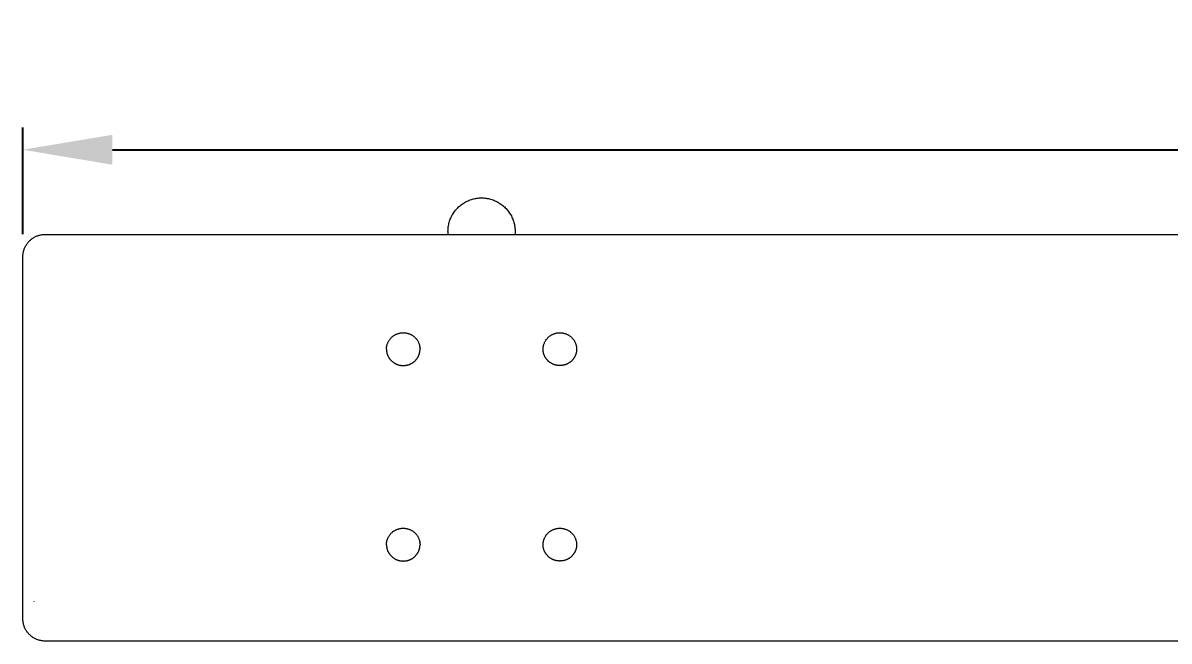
# Model space of a CAD drawing. Header units: millimetres. Extents: x -67 to 4862, y -244 to 3199.
# Drawn here: x 64 to 576, y 2923 to 3199 of the extents above; entities that cross this region are included whole.
import ezdxf

# ---------------------------------------------------------------- set-up
doc = ezdxf.new("R2010")
doc.units = ezdxf.units.MM
doc.layers.add('ZANO_R', color=7, linetype='Continuous', lineweight=0)
doc.layers.add('ZANO_W', color=1, linetype='Continuous', lineweight=0)
doc.styles.add('Arial', font='arial.ttf')
doc.styles.get("Standard").update_dxf_attribs({"font": 'ARIALUNI.TTF'})
doc.dimstyles.new('pl i ang', dxfattribs={"dimtxt": 50, "dimasz": 50, "dimexe": 1.25, "dimexo": 0.625, "dimgap": 10, "dimtad": 1, "dimtoh": 1, "dimtxsty": 'Standard', "dimcen": 2.5, "dimclrd": 1, "dimclre": 1, "dimclrt": 1, "dimadec": 0, "dimazin": 0, "dimtfac": 1, "dimtmove": 0, "dimatfit": 3, "dimfxl": 1, "dimarcsym": 1})

# ---------------------------------------------------------------- blocks, each defined once
blk = doc.blocks.new('*D386')
at = {"layer": 'ZANO_W', "color": 1, "lineweight": -2}
for p, q in [((63.75, 3104.69), (63.75, 3152.38)), ((2462.9, 3104.69), (2462.9, 3152.38)), ((103.75, 3142.38), (2422.9, 3142.38))]:
    blk.add_line(p, q, dxfattribs=at)
at = {"layer": 'ZANO_W', "color": 1}
for points in [[(103.75, 3149.04), (103.75, 3135.71), (63.75, 3142.38)], [(2422.9, 3135.71), (2422.9, 3149.04), (2462.9, 3142.38)]]:
    blk.add_solid(points, dxfattribs=at)
at = {"layer": 'ZANO_W', "color": 1, "insert": (1263.32, 3172.81), "char_height": 40, "attachment_point": 5, "style": 'Arial'}
blk.add_mtext('2399', dxfattribs=at)

msp = doc.modelspace()

# ---------------------------------------------------------------- linework, layer by layer
at = {"layer": 'ZANO_R'}
for p, q in [((263.73, 3120), (264.21, 3120.16)), ((264.21, 3120.16), (264.71, 3120.31)), ((264.71, 3120.31), (265.2, 3120.44)), ((265.2, 3120.44), (265.7, 3120.55)), ((265.7, 3120.55), (266.2, 3120.65)), ((266.2, 3120.65), (266.71, 3120.73)), ((266.71, 3120.73), (267.22, 3120.79)), ((267.22, 3120.79), (267.73, 3120.83)), ((267.73, 3120.83), (268.24, 3120.86)), ((268.24, 3120.86), (268.75, 3120.87)), ((268.75, 3120.87), (269.26, 3120.86)), ((269.26, 3120.86), (269.78, 3120.83)), ((269.78, 3120.83), (270.29, 3120.79)), ((270.29, 3120.79), (270.8, 3120.73)), ((270.8, 3120.73), (271.3, 3120.65)), ((271.3, 3120.65), (271.8, 3120.55)), ((271.8, 3120.55), (272.3, 3120.44)), ((272.3, 3120.44), (272.8, 3120.31)), ((272.8, 3120.31), (273.29, 3120.16)), ((273.29, 3120.16), (273.78, 3120)), ((256.5, 3114.52), (256.8, 3114.93)), ((256.8, 3114.93), (257.12, 3115.33)), ((257.12, 3115.33), (257.45, 3115.72)), ((257.45, 3115.72), (257.79, 3116.1)), ((257.79, 3116.1), (258.15, 3116.47)), ((258.15, 3116.47), (258.51, 3116.83)), ((258.51, 3116.83), (258.89, 3117.17)), ((258.89, 3117.17), (259.29, 3117.5)), ((259.29, 3117.5), (259.69, 3117.82)), ((259.69, 3117.82), (260.1, 3118.12)), ((260.1, 3118.12), (260.53, 3118.41)), ((260.53, 3118.41), (260.96, 3118.68)), ((260.96, 3118.68), (261.4, 3118.94)), ((261.4, 3118.94), (261.85, 3119.18)), ((261.85, 3119.18), (262.31, 3119.41)), ((262.31, 3119.41), (262.78, 3119.62)), ((262.78, 3119.62), (263.25, 3119.82)), ((263.25, 3119.82), (263.73, 3120)), ((273.78, 3120), (274.26, 3119.82)), ((274.26, 3119.82), (274.73, 3119.62)), ((274.73, 3119.62), (275.19, 3119.41)), ((275.19, 3119.41), (275.65, 3119.18)), ((275.65, 3119.18), (276.1, 3118.94)), ((276.1, 3118.94), (276.55, 3118.68)), ((276.55, 3118.68), (276.98, 3118.41)), ((276.98, 3118.41), (277.4, 3118.12)), ((277.4, 3118.12), (277.82, 3117.82)), ((277.82, 3117.82), (278.22, 3117.5)), ((278.22, 3117.5), (278.61, 3117.17)), ((278.61, 3117.17), (278.99, 3116.83)), ((278.99, 3116.83), (279.36, 3116.47)), ((279.36, 3116.47), (279.72, 3116.1)), ((279.72, 3116.1), (280.06, 3115.72)), ((280.06, 3115.72), (280.39, 3115.33)), ((280.39, 3115.33), (280.7, 3114.93)), ((280.7, 3114.93), (281.01, 3114.52)), ((254.18, 3109.42), (254.31, 3109.91)), ((254.31, 3109.91), (254.46, 3110.4)), ((254.46, 3110.4), (254.62, 3110.89)), ((254.62, 3110.89), (254.8, 3111.37)), ((254.8, 3111.37), (254.99, 3111.84)), ((254.99, 3111.84), (255.21, 3112.31)), ((255.21, 3112.31), (255.43, 3112.77)), ((255.43, 3112.77), (255.68, 3113.22)), ((255.68, 3113.22), (255.94, 3113.66)), ((255.94, 3113.66), (256.21, 3114.09)), ((256.21, 3114.09), (256.5, 3114.52)), ((281.01, 3114.52), (281.3, 3114.09)), ((281.3, 3114.09), (281.57, 3113.66)), ((281.57, 3113.66), (281.83, 3113.22)), ((281.83, 3113.22), (282.07, 3112.77)), ((282.07, 3112.77), (282.3, 3112.31)), ((282.3, 3112.31), (282.51, 3111.84)), ((282.51, 3111.84), (282.71, 3111.37)), ((282.71, 3111.37), (282.89, 3110.89)), ((282.89, 3110.89), (283.05, 3110.4)), ((283.05, 3110.4), (283.2, 3109.91)), ((283.2, 3109.91), (283.33, 3109.42)), ((253.75, 3105.87), (253.76, 3106.38)), ((253.75, 3105.87), (253.75, 3105.86)), ((253.75, 3105.86), (253.75, 3105.83)), ((253.75, 3105.83), (253.75, 3105.78)), ((253.75, 3105.78), (253.75, 3104.54)), ((253.76, 3106.38), (253.79, 3106.89)), ((253.79, 3106.89), (253.83, 3107.4)), ((253.83, 3107.4), (253.89, 3107.91)), ((253.89, 3107.91), (253.97, 3108.41)), ((253.97, 3108.41), (254.07, 3108.92)), ((254.07, 3108.92), (254.18, 3109.42)), ((283.33, 3109.42), (283.44, 3108.92)), ((283.44, 3108.92), (283.53, 3108.41)), ((283.53, 3108.41), (283.61, 3107.91)), ((283.61, 3107.91), (283.67, 3107.4)), ((283.67, 3107.4), (283.72, 3106.89)), ((283.72, 3106.89), (283.74, 3106.38)), ((283.74, 3106.38), (283.75, 3105.87)), ((283.75, 3105.87), (283.75, 3105.86)), ((283.75, 3105.86), (283.75, 3105.83)), ((283.75, 3105.83), (283.75, 3105.78)), ((283.75, 3105.78), (283.75, 3104.54)), ((64.95, 3099.34), (65.12, 3099.64)), ((65.12, 3099.64), (65.3, 3099.94)), ((65.3, 3099.94), (65.49, 3100.22)), ((65.49, 3100.22), (65.69, 3100.51)), ((65.69, 3100.51), (65.9, 3100.78)), ((65.9, 3100.78), (66.12, 3101.05)), ((66.12, 3101.05), (66.35, 3101.31)), ((66.35, 3101.31), (66.59, 3101.56)), ((66.59, 3101.56), (66.84, 3101.8)), ((66.84, 3101.8), (67.09, 3102.04)), ((67.09, 3102.04), (67.35, 3102.26)), ((67.35, 3102.26), (67.63, 3102.48)), ((67.63, 3102.48), (67.9, 3102.69)), ((67.9, 3102.69), (68.19, 3102.88)), ((68.19, 3102.88), (68.48, 3103.07)), ((68.48, 3103.07), (68.78, 3103.25)), ((68.78, 3103.25), (69.08, 3103.41)), ((69.08, 3103.41), (69.39, 3103.57)), ((69.39, 3103.57), (69.71, 3103.71)), ((69.71, 3103.71), (70.03, 3103.84)), ((70.03, 3103.84), (70.35, 3103.97)), ((70.35, 3103.97), (70.68, 3104.08)), ((70.68, 3104.08), (71.01, 3104.18)), ((71.01, 3104.18), (71.35, 3104.26)), ((71.35, 3104.26), (71.69, 3104.34)), ((71.69, 3104.34), (72.03, 3104.4)), ((72.03, 3104.4), (72.37, 3104.45)), ((72.37, 3104.45), (72.71, 3104.49)), ((72.71, 3104.49), (73.06, 3104.52)), ((73.06, 3104.52), (73.41, 3104.54)), ((73.41, 3104.54), (73.75, 3104.54)), ((73.75, 3104.54), (963.75, 3104.54)), ((63.75, 3094.69), (63.76, 3095.03)), ((63.75, 2939.37), (63.75, 3094.69)), ((63.76, 3095.03), (63.78, 3095.38)), ((63.78, 3095.38), (63.81, 3095.72)), ((63.81, 3095.72), (63.86, 3096.07)), ((63.86, 3096.07), (63.92, 3096.41)), ((63.92, 3096.41), (63.98, 3096.75)), ((63.98, 3096.75), (64.07, 3097.09)), ((64.07, 3097.09), (64.16, 3097.42)), ((64.16, 3097.42), (64.26, 3097.75)), ((64.26, 3097.75), (64.38, 3098.08)), ((64.38, 3098.08), (64.5, 3098.4)), ((64.5, 3098.4), (64.64, 3098.72)), ((64.64, 3098.72), (64.79, 3099.03)), ((64.79, 3099.03), (64.95, 3099.34)), ((228.38, 3058.37), (228.57, 3058.55)), ((228.57, 3058.55), (228.76, 3058.72)), ((228.76, 3058.72), (228.96, 3058.89)), ((228.96, 3058.89), (229.16, 3059.05)), ((229.16, 3059.05), (229.37, 3059.21)), ((229.37, 3059.21), (229.58, 3059.36)), ((229.58, 3059.36), (229.8, 3059.5)), ((229.8, 3059.5), (230.02, 3059.63)), ((230.02, 3059.63), (230.25, 3059.75)), ((230.25, 3059.75), (230.49, 3059.87)), ((230.49, 3059.87), (230.72, 3059.98)), ((230.72, 3059.98), (230.96, 3060.08)), ((230.96, 3060.08), (231.2, 3060.17)), ((231.2, 3060.17), (231.45, 3060.25)), ((231.45, 3060.25), (231.7, 3060.32)), ((231.7, 3060.32), (231.95, 3060.39)), ((231.95, 3060.39), (232.2, 3060.44)), ((232.2, 3060.44), (232.46, 3060.49)), ((232.46, 3060.49), (232.72, 3060.53)), ((232.72, 3060.53), (232.97, 3060.56)), ((232.97, 3060.56), (233.23, 3060.58)), ((233.23, 3060.58), (233.49, 3060.59)), ((233.49, 3060.59), (233.75, 3060.59)), ((233.75, 3060.59), (234.01, 3060.59)), ((234.01, 3060.59), (234.27, 3060.58)), ((234.27, 3060.58), (234.53, 3060.56)), ((234.53, 3060.56), (234.79, 3060.53)), ((234.79, 3060.53), (235.05, 3060.49)), ((235.05, 3060.49), (235.3, 3060.44)), ((235.3, 3060.44), (235.55, 3060.39)), ((235.55, 3060.39), (235.81, 3060.32)), ((235.81, 3060.32), (236.05, 3060.25)), ((236.05, 3060.25), (236.3, 3060.17)), ((236.3, 3060.17), (236.54, 3060.08)), ((236.54, 3060.08), (236.78, 3059.98)), ((236.78, 3059.98), (237.02, 3059.87)), ((237.02, 3059.87), (237.25, 3059.75)), ((237.25, 3059.75), (237.48, 3059.63)), ((237.48, 3059.63), (237.7, 3059.5)), ((237.7, 3059.5), (237.92, 3059.36)), ((237.92, 3059.36), (238.14, 3059.21)), ((238.14, 3059.21), (238.35, 3059.05)), ((238.35, 3059.05), (238.55, 3058.89)), ((238.55, 3058.89), (238.75, 3058.72)), ((238.75, 3058.72), (238.94, 3058.55)), ((238.94, 3058.55), (239.12, 3058.37)), ((298.38, 3058.37), (298.57, 3058.55)), ((298.57, 3058.55), (298.76, 3058.72)), ((298.76, 3058.72), (298.96, 3058.89)), ((298.96, 3058.89), (299.16, 3059.05)), ((299.16, 3059.05), (299.37, 3059.21)), ((299.37, 3059.21), (299.58, 3059.36)), ((299.58, 3059.36), (299.8, 3059.5)), ((299.8, 3059.5), (300.02, 3059.63)), ((300.02, 3059.63), (300.25, 3059.75)), ((300.25, 3059.75), (300.49, 3059.87)), ((300.49, 3059.87), (300.72, 3059.98)), ((300.72, 3059.98), (300.96, 3060.08)), ((300.96, 3060.08), (301.2, 3060.17)), ((301.2, 3060.17), (301.45, 3060.25)), ((301.45, 3060.25), (301.7, 3060.32)), ((301.7, 3060.32), (301.95, 3060.39)), ((301.95, 3060.39), (302.2, 3060.44)), ((302.2, 3060.44), (302.46, 3060.49)), ((302.46, 3060.49), (302.72, 3060.53)), ((302.72, 3060.53), (302.97, 3060.56)), ((302.97, 3060.56), (303.23, 3060.58)), ((303.23, 3060.58), (303.49, 3060.59)), ((303.49, 3060.59), (303.75, 3060.59)), ((303.75, 3060.59), (304.01, 3060.59)), ((304.01, 3060.59), (304.27, 3060.58)), ((304.27, 3060.58), (304.53, 3060.56)), ((304.53, 3060.56), (304.79, 3060.53)), ((304.79, 3060.53), (305.05, 3060.49)), ((305.05, 3060.49), (305.3, 3060.44)), ((305.3, 3060.44), (305.55, 3060.39)), ((305.55, 3060.39), (305.81, 3060.32)), ((305.81, 3060.32), (306.05, 3060.25)), ((306.05, 3060.25), (306.3, 3060.17)), ((306.3, 3060.17), (306.54, 3060.08)), ((306.54, 3060.08), (306.78, 3059.98)), ((306.78, 3059.98), (307.02, 3059.87)), ((307.02, 3059.87), (307.25, 3059.75)), ((307.25, 3059.75), (307.48, 3059.63)), ((307.48, 3059.63), (307.7, 3059.5)), ((307.7, 3059.5), (307.92, 3059.36)), ((307.92, 3059.36), (308.14, 3059.21)), ((308.14, 3059.21), (308.35, 3059.05)), ((308.35, 3059.05), (308.55, 3058.89)), ((308.55, 3058.89), (308.75, 3058.72)), ((308.75, 3058.72), (308.94, 3058.55)), ((308.94, 3058.55), (309.12, 3058.37)), ((226.25, 3053.22), (226.26, 3053.48)), ((226.26, 3053.48), (226.27, 3053.73)), ((226.27, 3053.73), (226.3, 3053.99)), ((226.3, 3053.99), (226.33, 3054.25)), ((226.35, 3054.37), (226.32, 3054.2)), ((226.33, 3054.25), (226.38, 3054.51)), ((226.38, 3054.51), (226.43, 3054.76)), ((226.43, 3054.76), (226.49, 3055.01)), ((226.49, 3055.01), (226.56, 3055.26)), ((226.56, 3055.26), (226.64, 3055.51)), ((226.64, 3055.51), (226.72, 3055.76)), ((226.72, 3055.76), (226.82, 3056)), ((226.82, 3056), (226.92, 3056.24)), ((226.92, 3056.24), (227.03, 3056.47)), ((227.03, 3056.47), (227.15, 3056.7)), ((227.15, 3056.7), (227.28, 3056.93)), ((227.28, 3056.93), (227.42, 3057.15)), ((227.42, 3057.15), (227.56, 3057.37)), ((227.56, 3057.37), (227.71, 3057.58)), ((227.71, 3057.58), (227.87, 3057.78)), ((227.87, 3057.78), (228.03, 3057.98)), ((228.03, 3057.98), (228.2, 3058.18)), ((228.2, 3058.18), (228.38, 3058.37)), ((239.12, 3058.37), (239.3, 3058.18)), ((239.3, 3058.18), (239.47, 3057.98)), ((239.47, 3057.98), (239.64, 3057.78)), ((239.64, 3057.78), (239.8, 3057.58)), ((239.8, 3057.58), (239.95, 3057.37)), ((239.95, 3057.37), (240.09, 3057.15)), ((240.09, 3057.15), (240.23, 3056.93)), ((240.23, 3056.93), (240.35, 3056.7)), ((240.35, 3056.7), (240.47, 3056.47)), ((240.47, 3056.47), (240.58, 3056.24)), ((240.58, 3056.24), (240.69, 3056)), ((240.69, 3056), (240.78, 3055.76)), ((240.78, 3055.76), (240.87, 3055.51)), ((240.87, 3055.51), (240.95, 3055.26)), ((240.95, 3055.26), (241.02, 3055.01)), ((241.02, 3055.01), (241.08, 3054.76)), ((241.08, 3054.76), (241.13, 3054.51)), ((241.13, 3054.51), (241.17, 3054.25)), ((241.18, 3054.2), (241.16, 3054.37)), ((241.17, 3054.25), (241.21, 3053.99)), ((241.21, 3053.99), (241.23, 3053.73)), ((241.23, 3053.73), (241.25, 3053.48)), ((241.25, 3053.48), (241.25, 3053.22)), ((296.25, 3053.22), (296.26, 3053.48)), ((296.26, 3053.48), (296.28, 3053.73)), ((296.28, 3053.73), (296.3, 3053.99)), ((296.3, 3053.99), (296.33, 3054.25)), ((296.32, 3054.2), (296.35, 3054.37)), ((296.33, 3054.25), (296.38, 3054.51)), ((296.38, 3054.51), (296.43, 3054.76)), ((296.43, 3054.76), (296.49, 3055.01)), ((296.49, 3055.01), (296.56, 3055.26)), ((296.56, 3055.26), (296.64, 3055.51)), ((296.64, 3055.51), (296.72, 3055.76)), ((296.72, 3055.76), (296.82, 3056)), ((296.82, 3056), (296.92, 3056.24)), ((296.92, 3056.24), (297.03, 3056.47)), ((297.03, 3056.47), (297.15, 3056.7)), ((297.15, 3056.7), (297.28, 3056.93)), ((297.28, 3056.93), (297.42, 3057.15)), ((297.42, 3057.15), (297.56, 3057.37)), ((297.56, 3057.37), (297.71, 3057.58)), ((297.71, 3057.58), (297.87, 3057.78)), ((297.87, 3057.78), (298.03, 3057.98)), ((298.03, 3057.98), (298.2, 3058.18)), ((298.2, 3058.18), (298.38, 3058.37)), ((309.12, 3058.37), (309.3, 3058.18)), ((309.3, 3058.18), (309.47, 3057.98)), ((309.47, 3057.98), (309.64, 3057.78)), ((309.64, 3057.78), (309.8, 3057.58)), ((309.8, 3057.58), (309.95, 3057.37)), ((309.95, 3057.37), (310.09, 3057.15)), ((310.09, 3057.15), (310.23, 3056.93)), ((310.23, 3056.93), (310.35, 3056.7)), ((310.35, 3056.7), (310.47, 3056.47)), ((310.47, 3056.47), (310.58, 3056.24)), ((310.58, 3056.24), (310.69, 3056)), ((310.69, 3056), (310.78, 3055.76)), ((310.78, 3055.76), (310.87, 3055.51)), ((310.87, 3055.51), (310.95, 3055.26)), ((310.95, 3055.26), (311.02, 3055.01)), ((311.02, 3055.01), (311.08, 3054.76)), ((311.08, 3054.76), (311.13, 3054.51)), ((311.13, 3054.51), (311.17, 3054.25)), ((311.16, 3054.37), (311.18, 3054.2)), ((311.17, 3054.25), (311.21, 3053.99)), ((311.21, 3053.99), (311.23, 3053.73)), ((311.23, 3053.73), (311.25, 3053.48)), ((311.25, 3053.48), (311.25, 3053.22)), ((226.25, 3053.22), (226.25, 3053.05)), ((226.25, 3053.05), (226.26, 3052.89)), ((226.26, 3052.89), (226.27, 3052.73)), ((226.27, 3052.73), (226.28, 3052.56)), ((226.28, 3052.56), (226.3, 3052.4)), ((226.3, 3052.4), (226.32, 3052.23)), ((226.32, 3052.23), (226.35, 3052.06)), ((226.35, 3052.06), (226.38, 3051.89)), ((226.38, 3051.89), (226.41, 3051.72)), ((226.41, 3051.72), (226.45, 3051.55)), ((226.45, 3051.55), (226.49, 3051.38)), ((226.49, 3051.38), (226.54, 3051.21)), ((226.54, 3051.21), (226.59, 3051.04)), ((226.59, 3051.04), (226.65, 3050.87)), ((226.65, 3050.87), (226.71, 3050.7)), ((226.71, 3050.7), (226.78, 3050.54)), ((226.78, 3050.54), (226.85, 3050.37)), ((226.85, 3050.37), (226.93, 3050.2)), ((226.93, 3050.2), (227.01, 3050.04)), ((227.01, 3050.04), (227.09, 3049.87)), ((227.09, 3049.87), (227.18, 3049.71)), ((227.18, 3049.71), (227.27, 3049.55)), ((227.27, 3049.55), (227.37, 3049.39)), ((227.37, 3049.39), (227.48, 3049.23)), ((227.48, 3049.23), (227.58, 3049.08)), ((227.58, 3049.08), (227.69, 3048.92)), ((227.69, 3048.92), (227.81, 3048.77)), ((227.81, 3048.77), (227.93, 3048.63)), ((227.93, 3048.63), (228.05, 3048.48)), ((228.05, 3048.48), (228.18, 3048.34)), ((228.18, 3048.34), (228.31, 3048.2)), ((239.19, 3048.2), (239.32, 3048.34)), ((239.32, 3048.34), (239.45, 3048.48)), ((239.45, 3048.48), (239.58, 3048.63)), ((239.58, 3048.63), (239.7, 3048.77)), ((239.7, 3048.77), (239.81, 3048.92)), ((239.81, 3048.92), (239.92, 3049.08)), ((239.92, 3049.08), (240.03, 3049.23)), ((240.03, 3049.23), (240.13, 3049.39)), ((240.13, 3049.39), (240.23, 3049.55)), ((240.23, 3049.55), (240.33, 3049.71)), ((240.33, 3049.71), (240.41, 3049.87)), ((240.41, 3049.87), (240.5, 3050.04)), ((240.5, 3050.04), (240.58, 3050.2)), ((240.58, 3050.2), (240.66, 3050.37)), ((240.66, 3050.37), (240.73, 3050.54)), ((240.73, 3050.54), (240.79, 3050.7)), ((240.79, 3050.7), (240.85, 3050.87)), ((240.85, 3050.87), (240.91, 3051.04)), ((240.91, 3051.04), (240.96, 3051.21)), ((240.96, 3051.21), (241.01, 3051.38)), ((241.01, 3051.38), (241.05, 3051.55)), ((241.05, 3051.55), (241.09, 3051.72)), ((241.09, 3051.72), (241.13, 3051.89)), ((241.13, 3051.89), (241.16, 3052.06)), ((241.16, 3052.06), (241.18, 3052.23)), ((241.18, 3052.23), (241.2, 3052.4)), ((241.2, 3052.4), (241.22, 3052.56)), ((241.22, 3052.56), (241.24, 3052.73)), ((241.24, 3052.73), (241.25, 3052.89)), ((241.25, 3053.05), (241.25, 3053.22)), ((241.25, 3052.89), (241.25, 3053.05)), ((296.25, 3053.05), (296.25, 3053.22)), ((296.26, 3052.89), (296.25, 3053.05)), ((296.27, 3052.73), (296.26, 3052.89)), ((296.28, 3052.56), (296.27, 3052.73)), ((296.3, 3052.4), (296.28, 3052.56)), ((296.32, 3052.23), (296.3, 3052.4)), ((296.35, 3052.06), (296.32, 3052.23)), ((296.38, 3051.89), (296.35, 3052.06)), ((296.41, 3051.72), (296.38, 3051.89)), ((296.45, 3051.55), (296.41, 3051.72)), ((296.49, 3051.38), (296.45, 3051.55)), ((296.54, 3051.21), (296.49, 3051.38)), ((296.59, 3051.04), (296.54, 3051.21)), ((296.65, 3050.87), (296.59, 3051.04)), ((296.71, 3050.7), (296.65, 3050.87)), ((296.78, 3050.54), (296.71, 3050.7)), ((296.85, 3050.37), (296.78, 3050.54)), ((296.93, 3050.2), (296.85, 3050.37)), ((297.01, 3050.04), (296.93, 3050.2)), ((297.09, 3049.87), (297.01, 3050.04)), ((297.18, 3049.71), (297.09, 3049.87)), ((297.27, 3049.55), (297.18, 3049.71)), ((297.37, 3049.39), (297.27, 3049.55)), ((297.48, 3049.23), (297.37, 3049.39)), ((297.58, 3049.08), (297.48, 3049.23)), ((297.69, 3048.92), (297.58, 3049.08)), ((297.81, 3048.77), (297.69, 3048.92)), ((297.93, 3048.63), (297.81, 3048.77)), ((298.05, 3048.48), (297.93, 3048.63)), ((298.18, 3048.34), (298.05, 3048.48)), ((298.31, 3048.2), (298.18, 3048.34)), ((309.32, 3048.34), (309.19, 3048.2)), ((309.45, 3048.48), (309.32, 3048.34)), ((309.58, 3048.63), (309.45, 3048.48)), ((309.7, 3048.77), (309.58, 3048.63)), ((309.81, 3048.92), (309.7, 3048.77)), ((309.92, 3049.08), (309.81, 3048.92)), ((310.03, 3049.23), (309.92, 3049.08)), ((310.13, 3049.39), (310.03, 3049.23)), ((310.23, 3049.55), (310.13, 3049.39)), ((310.33, 3049.71), (310.23, 3049.55)), ((310.41, 3049.87), (310.33, 3049.71)), ((310.5, 3050.04), (310.41, 3049.87)), ((310.58, 3050.2), (310.5, 3050.04)), ((310.66, 3050.37), (310.58, 3050.2)), ((310.73, 3050.54), (310.66, 3050.37)), ((310.79, 3050.7), (310.73, 3050.54)), ((310.85, 3050.87), (310.79, 3050.7)), ((310.91, 3051.04), (310.85, 3050.87)), ((310.96, 3051.21), (310.91, 3051.04)), ((311.01, 3051.38), (310.96, 3051.21)), ((311.05, 3051.55), (311.01, 3051.38)), ((311.09, 3051.72), (311.05, 3051.55)), ((311.13, 3051.89), (311.09, 3051.72)), ((311.16, 3052.06), (311.13, 3051.89)), ((311.18, 3052.23), (311.16, 3052.06)), ((311.2, 3052.4), (311.18, 3052.23)), ((311.22, 3052.56), (311.2, 3052.4)), ((311.24, 3052.73), (311.22, 3052.56)), ((311.25, 3052.89), (311.24, 3052.73)), ((311.25, 3053.22), (311.25, 3053.05)), ((311.25, 3053.05), (311.25, 3052.89)), ((228.31, 3048.2), (228.45, 3048.07)), ((228.45, 3048.07), (228.59, 3047.94)), ((228.59, 3047.94), (228.73, 3047.81)), ((228.73, 3047.81), (228.88, 3047.68)), ((228.88, 3047.68), (229.03, 3047.56)), ((229.03, 3047.56), (229.18, 3047.45)), ((229.18, 3047.45), (229.33, 3047.33)), ((229.33, 3047.33), (229.49, 3047.23)), ((229.49, 3047.23), (229.65, 3047.12)), ((229.65, 3047.12), (229.81, 3047.02)), ((229.81, 3047.02), (229.97, 3046.93)), ((229.97, 3046.93), (230.14, 3046.84)), ((230.14, 3046.84), (230.31, 3046.75)), ((230.31, 3046.75), (230.48, 3046.67)), ((230.48, 3046.67), (230.65, 3046.59)), ((230.65, 3046.59), (230.82, 3046.52)), ((230.82, 3046.52), (230.99, 3046.45)), ((230.99, 3046.45), (231.17, 3046.38)), ((231.17, 3046.38), (231.34, 3046.32)), ((231.34, 3046.32), (231.51, 3046.27)), ((231.51, 3046.27), (231.69, 3046.22)), ((231.69, 3046.22), (231.86, 3046.17)), ((231.86, 3046.17), (232.04, 3046.13)), ((232.04, 3046.13), (232.21, 3046.09)), ((232.21, 3046.09), (232.39, 3046.06)), ((232.39, 3046.06), (232.56, 3046.03)), ((232.56, 3046.03), (232.73, 3046)), ((232.73, 3046), (232.91, 3045.98)), ((232.91, 3045.98), (233.08, 3045.96)), ((233.08, 3045.96), (233.25, 3045.95)), ((233.25, 3045.95), (233.42, 3045.94)), ((233.42, 3045.94), (233.59, 3045.94)), ((233.59, 3045.94), (233.75, 3045.94)), ((233.75, 3045.94), (233.92, 3045.94)), ((233.92, 3045.94), (234.09, 3045.94)), ((234.09, 3045.94), (234.26, 3045.95)), ((234.26, 3045.95), (234.43, 3045.96)), ((234.43, 3045.96), (234.6, 3045.98)), ((234.6, 3045.98), (234.77, 3046)), ((234.77, 3046), (234.94, 3046.03)), ((234.94, 3046.03), (235.12, 3046.06)), ((235.12, 3046.06), (235.29, 3046.09)), ((235.29, 3046.09), (235.47, 3046.13)), ((235.47, 3046.13), (235.64, 3046.17)), ((235.64, 3046.17), (235.82, 3046.22)), ((235.82, 3046.22), (235.99, 3046.27)), ((235.99, 3046.27), (236.17, 3046.32)), ((236.17, 3046.32), (236.34, 3046.38)), ((236.34, 3046.38), (236.51, 3046.45)), ((236.51, 3046.45), (236.69, 3046.52)), ((236.69, 3046.52), (236.86, 3046.59)), ((236.86, 3046.59), (237.03, 3046.67)), ((237.03, 3046.67), (237.2, 3046.75)), ((237.2, 3046.75), (237.36, 3046.84)), ((237.36, 3046.84), (237.53, 3046.93)), ((237.53, 3046.93), (237.69, 3047.02)), ((237.69, 3047.02), (237.86, 3047.12)), ((237.86, 3047.12), (238.02, 3047.23)), ((238.02, 3047.23), (238.17, 3047.33)), ((238.17, 3047.33), (238.33, 3047.45)), ((238.33, 3047.45), (238.48, 3047.56)), ((238.48, 3047.56), (238.63, 3047.68)), ((238.63, 3047.68), (238.77, 3047.81)), ((238.77, 3047.81), (238.92, 3047.94)), ((238.92, 3047.94), (239.06, 3048.07)), ((239.06, 3048.07), (239.19, 3048.2)), ((298.45, 3048.07), (298.31, 3048.2)), ((298.59, 3047.94), (298.45, 3048.07)), ((298.73, 3047.81), (298.59, 3047.94)), ((298.88, 3047.68), (298.73, 3047.81)), ((299.03, 3047.56), (298.88, 3047.68)), ((299.18, 3047.45), (299.03, 3047.56)), ((299.33, 3047.33), (299.18, 3047.45)), ((299.49, 3047.23), (299.33, 3047.33)), ((299.65, 3047.12), (299.49, 3047.23)), ((299.81, 3047.02), (299.65, 3047.12)), ((299.97, 3046.93), (299.81, 3047.02)), ((300.14, 3046.84), (299.97, 3046.93)), ((300.31, 3046.75), (300.14, 3046.84)), ((300.48, 3046.67), (300.31, 3046.75)), ((300.65, 3046.59), (300.48, 3046.67)), ((300.82, 3046.52), (300.65, 3046.59)), ((300.99, 3046.45), (300.82, 3046.52)), ((301.17, 3046.38), (300.99, 3046.45)), ((301.34, 3046.32), (301.17, 3046.38)), ((301.51, 3046.27), (301.34, 3046.32)), ((301.69, 3046.22), (301.51, 3046.27)), ((301.86, 3046.17), (301.69, 3046.22)), ((302.04, 3046.13), (301.86, 3046.17)), ((302.21, 3046.09), (302.04, 3046.13)), ((302.39, 3046.06), (302.21, 3046.09)), ((302.56, 3046.03), (302.39, 3046.06)), ((302.73, 3046), (302.56, 3046.03)), ((302.91, 3045.98), (302.73, 3046)), ((303.08, 3045.96), (302.91, 3045.98)), ((303.25, 3045.95), (303.08, 3045.96)), ((303.42, 3045.94), (303.25, 3045.95)), ((303.59, 3045.94), (303.42, 3045.94)), ((303.75, 3045.94), (303.59, 3045.94)), ((303.92, 3045.94), (303.75, 3045.94)), ((304.09, 3045.94), (303.92, 3045.94)), ((304.26, 3045.95), (304.09, 3045.94)), ((304.43, 3045.96), (304.26, 3045.95)), ((304.6, 3045.98), (304.43, 3045.96)), ((304.77, 3046), (304.6, 3045.98)), ((304.94, 3046.03), (304.77, 3046)), ((305.12, 3046.06), (304.94, 3046.03)), ((305.29, 3046.09), (305.12, 3046.06)), ((305.47, 3046.13), (305.29, 3046.09)), ((305.64, 3046.17), (305.47, 3046.13)), ((305.82, 3046.22), (305.64, 3046.17)), ((305.99, 3046.27), (305.82, 3046.22)), ((306.17, 3046.32), (305.99, 3046.27)), ((306.34, 3046.38), (306.17, 3046.32)), ((306.51, 3046.45), (306.34, 3046.38)), ((306.69, 3046.52), (306.51, 3046.45)), ((306.86, 3046.59), (306.69, 3046.52)), ((307.03, 3046.67), (306.86, 3046.59)), ((307.2, 3046.75), (307.03, 3046.67)), ((307.36, 3046.84), (307.2, 3046.75)), ((307.53, 3046.93), (307.36, 3046.84)), ((307.69, 3047.02), (307.53, 3046.93)), ((307.86, 3047.12), (307.69, 3047.02)), ((308.02, 3047.23), (307.86, 3047.12)), ((308.17, 3047.33), (308.02, 3047.23)), ((308.33, 3047.45), (308.17, 3047.33)), ((308.48, 3047.56), (308.33, 3047.45)), ((308.63, 3047.68), (308.48, 3047.56)), ((308.77, 3047.81), (308.63, 3047.68)), ((308.92, 3047.94), (308.77, 3047.81)), ((309.06, 3048.07), (308.92, 3047.94)), ((309.19, 3048.2), (309.06, 3048.07)), ((228.76, 2971.36), (228.96, 2971.53)), ((228.96, 2971.53), (229.16, 2971.69)), ((229.16, 2971.69), (229.37, 2971.84)), ((229.37, 2971.84), (229.58, 2971.99)), ((229.58, 2971.99), (229.8, 2972.13)), ((229.8, 2972.13), (230.02, 2972.26)), ((230.02, 2972.26), (230.25, 2972.39)), ((230.25, 2972.39), (230.49, 2972.5)), ((230.49, 2972.5), (230.72, 2972.61)), ((230.72, 2972.61), (230.96, 2972.71)), ((230.96, 2972.71), (231.2, 2972.8)), ((231.2, 2972.8), (231.45, 2972.88)), ((231.45, 2972.88), (231.7, 2972.96)), ((231.7, 2972.96), (231.95, 2973.02)), ((231.95, 2973.02), (232.2, 2973.08)), ((232.2, 2973.08), (232.46, 2973.13)), ((232.46, 2973.13), (232.72, 2973.16)), ((232.72, 2973.16), (232.97, 2973.19)), ((232.97, 2973.19), (233.23, 2973.21)), ((233.23, 2973.21), (233.49, 2973.23)), ((233.49, 2973.23), (233.75, 2973.23)), ((233.75, 2973.23), (234.01, 2973.23)), ((234.01, 2973.23), (234.27, 2973.21)), ((234.27, 2973.21), (234.53, 2973.19)), ((234.53, 2973.19), (234.79, 2973.16)), ((234.79, 2973.16), (235.05, 2973.13)), ((235.05, 2973.13), (235.3, 2973.08)), ((235.3, 2973.08), (235.55, 2973.02)), ((235.55, 2973.02), (235.81, 2972.96)), ((235.81, 2972.96), (236.05, 2972.88)), ((236.05, 2972.88), (236.3, 2972.8)), ((236.3, 2972.8), (236.54, 2972.71)), ((236.54, 2972.71), (236.78, 2972.61)), ((236.78, 2972.61), (237.02, 2972.5)), ((237.02, 2972.5), (237.25, 2972.39)), ((237.25, 2972.39), (237.48, 2972.26)), ((237.48, 2972.26), (237.7, 2972.13)), ((237.7, 2972.13), (237.92, 2971.99)), ((237.92, 2971.99), (238.14, 2971.84)), ((238.14, 2971.84), (238.35, 2971.69)), ((238.35, 2971.69), (238.55, 2971.53)), ((238.55, 2971.53), (238.75, 2971.36)), ((298.76, 2971.36), (298.96, 2971.53)), ((298.96, 2971.53), (299.16, 2971.69)), ((299.16, 2971.69), (299.37, 2971.84)), ((299.37, 2971.84), (299.58, 2971.99)), ((299.58, 2971.99), (299.8, 2972.13)), ((299.8, 2972.13), (300.02, 2972.26)), ((300.02, 2972.26), (300.25, 2972.39)), ((300.25, 2972.39), (300.49, 2972.5)), ((300.49, 2972.5), (300.72, 2972.61)), ((300.72, 2972.61), (300.96, 2972.71)), ((300.96, 2972.71), (301.2, 2972.8)), ((301.2, 2972.8), (301.45, 2972.88)), ((301.45, 2972.88), (301.7, 2972.96)), ((301.7, 2972.96), (301.95, 2973.02)), ((301.95, 2973.02), (302.2, 2973.08)), ((302.2, 2973.08), (302.46, 2973.13)), ((302.46, 2973.13), (302.72, 2973.16)), ((302.72, 2973.16), (302.97, 2973.19)), ((302.97, 2973.19), (303.23, 2973.21)), ((303.23, 2973.21), (303.49, 2973.23)), ((303.49, 2973.23), (303.75, 2973.23)), ((303.75, 2973.23), (304.01, 2973.23)), ((304.01, 2973.23), (304.27, 2973.21)), ((304.27, 2973.21), (304.53, 2973.19)), ((304.53, 2973.19), (304.79, 2973.16)), ((304.79, 2973.16), (305.05, 2973.13)), ((305.05, 2973.13), (305.3, 2973.08)), ((305.3, 2973.08), (305.55, 2973.02)), ((305.55, 2973.02), (305.81, 2972.96)), ((305.81, 2972.96), (306.05, 2972.88)), ((306.05, 2972.88), (306.3, 2972.8)), ((306.3, 2972.8), (306.54, 2972.71)), ((306.54, 2972.71), (306.78, 2972.61)), ((306.78, 2972.61), (307.02, 2972.5)), ((307.02, 2972.5), (307.25, 2972.39)), ((307.25, 2972.39), (307.48, 2972.26)), ((307.48, 2972.26), (307.7, 2972.13)), ((307.7, 2972.13), (307.92, 2971.99)), ((307.92, 2971.99), (308.14, 2971.84)), ((308.14, 2971.84), (308.35, 2971.69)), ((308.35, 2971.69), (308.55, 2971.53)), ((308.55, 2971.53), (308.75, 2971.36)), ((226.26, 2966.11), (226.27, 2966.37)), ((226.27, 2966.37), (226.3, 2966.63)), ((226.3, 2966.63), (226.33, 2966.88)), ((226.35, 2967.01), (226.32, 2966.84)), ((226.33, 2966.88), (226.38, 2967.14)), ((226.38, 2967.14), (226.43, 2967.4)), ((226.43, 2967.4), (226.49, 2967.65)), ((226.49, 2967.65), (226.56, 2967.9)), ((226.56, 2967.9), (226.64, 2968.15)), ((226.64, 2968.15), (226.72, 2968.39)), ((226.72, 2968.39), (226.82, 2968.63)), ((226.82, 2968.63), (226.92, 2968.87)), ((226.92, 2968.87), (227.03, 2969.1)), ((227.03, 2969.1), (227.15, 2969.34)), ((227.15, 2969.34), (227.28, 2969.56)), ((227.28, 2969.56), (227.42, 2969.78)), ((227.42, 2969.78), (227.56, 2970)), ((227.56, 2970), (227.71, 2970.21)), ((227.71, 2970.21), (227.87, 2970.42)), ((227.87, 2970.42), (228.03, 2970.62)), ((228.03, 2970.62), (228.2, 2970.81)), ((228.2, 2970.81), (228.38, 2971)), ((228.38, 2971), (228.57, 2971.18)), ((228.57, 2971.18), (228.76, 2971.36)), ((238.75, 2971.36), (238.94, 2971.18)), ((238.94, 2971.18), (239.12, 2971)), ((239.12, 2971), (239.3, 2970.81)), ((239.3, 2970.81), (239.47, 2970.62)), ((239.47, 2970.62), (239.64, 2970.42)), ((239.64, 2970.42), (239.8, 2970.21)), ((239.8, 2970.21), (239.95, 2970)), ((239.95, 2970), (240.09, 2969.78)), ((240.09, 2969.78), (240.23, 2969.56)), ((240.23, 2969.56), (240.35, 2969.34)), ((240.35, 2969.34), (240.47, 2969.1)), ((240.47, 2969.1), (240.58, 2968.87)), ((240.58, 2968.87), (240.69, 2968.63)), ((240.69, 2968.63), (240.78, 2968.39)), ((240.78, 2968.39), (240.87, 2968.15)), ((240.87, 2968.15), (240.95, 2967.9)), ((240.95, 2967.9), (241.02, 2967.65)), ((241.02, 2967.65), (241.08, 2967.4)), ((241.08, 2967.4), (241.13, 2967.14)), ((241.13, 2967.14), (241.17, 2966.88)), ((241.18, 2966.84), (241.16, 2967.01)), ((241.17, 2966.88), (241.21, 2966.63)), ((241.21, 2966.63), (241.23, 2966.37)), ((241.23, 2966.37), (241.25, 2966.11)), ((296.26, 2966.11), (296.28, 2966.37)), ((296.28, 2966.37), (296.3, 2966.63)), ((296.3, 2966.63), (296.33, 2966.88)), ((296.32, 2966.84), (296.35, 2967.01)), ((296.33, 2966.88), (296.38, 2967.14)), ((296.38, 2967.14), (296.43, 2967.4)), ((296.43, 2967.4), (296.49, 2967.65)), ((296.49, 2967.65), (296.56, 2967.9)), ((296.56, 2967.9), (296.64, 2968.15)), ((296.64, 2968.15), (296.72, 2968.39)), ((296.72, 2968.39), (296.82, 2968.63)), ((296.82, 2968.63), (296.92, 2968.87)), ((296.92, 2968.87), (297.03, 2969.1)), ((297.03, 2969.1), (297.15, 2969.34)), ((297.15, 2969.34), (297.28, 2969.56)), ((297.28, 2969.56), (297.42, 2969.78)), ((297.42, 2969.78), (297.56, 2970)), ((297.56, 2970), (297.71, 2970.21)), ((297.71, 2970.21), (297.87, 2970.42)), ((297.87, 2970.42), (298.03, 2970.62)), ((298.03, 2970.62), (298.2, 2970.81)), ((298.2, 2970.81), (298.38, 2971)), ((298.38, 2971), (298.57, 2971.18)), ((298.57, 2971.18), (298.76, 2971.36)), ((308.75, 2971.36), (308.94, 2971.18)), ((308.94, 2971.18), (309.12, 2971)), ((309.12, 2971), (309.3, 2970.81)), ((309.3, 2970.81), (309.47, 2970.62)), ((309.47, 2970.62), (309.64, 2970.42)), ((309.64, 2970.42), (309.8, 2970.21)), ((309.8, 2970.21), (309.95, 2970)), ((309.95, 2970), (310.09, 2969.78)), ((310.09, 2969.78), (310.23, 2969.56)), ((310.23, 2969.56), (310.35, 2969.34)), ((310.35, 2969.34), (310.47, 2969.1)), ((310.47, 2969.1), (310.58, 2968.87)), ((310.58, 2968.87), (310.69, 2968.63)), ((310.69, 2968.63), (310.78, 2968.39)), ((310.78, 2968.39), (310.87, 2968.15)), ((310.87, 2968.15), (310.95, 2967.9)), ((310.95, 2967.9), (311.02, 2967.65)), ((311.02, 2967.65), (311.08, 2967.4)), ((311.08, 2967.4), (311.13, 2967.14)), ((311.13, 2967.14), (311.17, 2966.88)), ((311.16, 2967.01), (311.18, 2966.84)), ((311.17, 2966.88), (311.21, 2966.63)), ((311.21, 2966.63), (311.23, 2966.37)), ((311.23, 2966.37), (311.25, 2966.11)), ((226.25, 2965.85), (226.26, 2966.11)), ((226.25, 2965.85), (226.25, 2965.69)), ((226.25, 2965.69), (226.26, 2965.53)), ((226.26, 2965.53), (226.27, 2965.36)), ((226.27, 2965.36), (226.28, 2965.2)), ((226.28, 2965.2), (226.3, 2965.03)), ((226.3, 2965.03), (226.32, 2964.86)), ((226.32, 2964.86), (226.35, 2964.69)), ((226.35, 2964.69), (226.38, 2964.53)), ((226.38, 2964.53), (226.41, 2964.36)), ((226.41, 2964.36), (226.45, 2964.19)), ((226.45, 2964.19), (226.49, 2964.02)), ((226.49, 2964.02), (226.54, 2963.85)), ((226.54, 2963.85), (226.59, 2963.68)), ((226.59, 2963.68), (226.65, 2963.51)), ((226.65, 2963.51), (226.71, 2963.34)), ((226.71, 2963.34), (226.78, 2963.17)), ((226.78, 2963.17), (226.85, 2963)), ((226.85, 2963), (226.93, 2962.84)), ((226.93, 2962.84), (227.01, 2962.67)), ((227.01, 2962.67), (227.09, 2962.51)), ((227.09, 2962.51), (227.18, 2962.34)), ((227.18, 2962.34), (227.27, 2962.18)), ((227.27, 2962.18), (227.37, 2962.02)), ((227.37, 2962.02), (227.48, 2961.87)), ((227.48, 2961.87), (227.58, 2961.71)), ((227.58, 2961.71), (227.69, 2961.56)), ((227.69, 2961.56), (227.81, 2961.41)), ((227.81, 2961.41), (227.93, 2961.26)), ((227.93, 2961.26), (228.05, 2961.12)), ((239.45, 2961.12), (239.58, 2961.26)), ((239.58, 2961.26), (239.7, 2961.41)), ((239.7, 2961.41), (239.81, 2961.56)), ((239.81, 2961.56), (239.92, 2961.71)), ((239.92, 2961.71), (240.03, 2961.87)), ((240.03, 2961.87), (240.13, 2962.02)), ((240.13, 2962.02), (240.23, 2962.18)), ((240.23, 2962.18), (240.33, 2962.34)), ((240.33, 2962.34), (240.41, 2962.51)), ((240.41, 2962.51), (240.5, 2962.67)), ((240.5, 2962.67), (240.58, 2962.84)), ((240.58, 2962.84), (240.66, 2963)), ((240.66, 2963), (240.73, 2963.17)), ((240.73, 2963.17), (240.79, 2963.34)), ((240.79, 2963.34), (240.85, 2963.51)), ((240.85, 2963.51), (240.91, 2963.68)), ((240.91, 2963.68), (240.96, 2963.85)), ((240.96, 2963.85), (241.01, 2964.02)), ((241.01, 2964.02), (241.05, 2964.19)), ((241.05, 2964.19), (241.09, 2964.36)), ((241.09, 2964.36), (241.13, 2964.53)), ((241.13, 2964.53), (241.16, 2964.69)), ((241.16, 2964.69), (241.18, 2964.86)), ((241.18, 2964.86), (241.2, 2965.03)), ((241.2, 2965.03), (241.22, 2965.2)), ((241.22, 2965.2), (241.24, 2965.36)), ((241.24, 2965.36), (241.25, 2965.53)), ((241.25, 2966.11), (241.25, 2965.85)), ((241.25, 2965.69), (241.25, 2965.85)), ((241.25, 2965.53), (241.25, 2965.69)), ((296.25, 2965.85), (296.26, 2966.11)), ((296.25, 2965.69), (296.25, 2965.85)), ((296.26, 2965.53), (296.25, 2965.69)), ((296.27, 2965.36), (296.26, 2965.53)), ((296.28, 2965.2), (296.27, 2965.36)), ((296.3, 2965.03), (296.28, 2965.2)), ((296.32, 2964.86), (296.3, 2965.03)), ((296.35, 2964.69), (296.32, 2964.86)), ((296.38, 2964.53), (296.35, 2964.69)), ((296.41, 2964.36), (296.38, 2964.53)), ((296.45, 2964.19), (296.41, 2964.36)), ((296.49, 2964.02), (296.45, 2964.19)), ((296.54, 2963.85), (296.49, 2964.02)), ((296.59, 2963.68), (296.54, 2963.85)), ((296.65, 2963.51), (296.59, 2963.68)), ((296.71, 2963.34), (296.65, 2963.51)), ((296.78, 2963.17), (296.71, 2963.34)), ((296.85, 2963), (296.78, 2963.17)), ((296.93, 2962.84), (296.85, 2963)), ((297.01, 2962.67), (296.93, 2962.84)), ((297.09, 2962.51), (297.01, 2962.67)), ((297.18, 2962.34), (297.09, 2962.51)), ((297.27, 2962.18), (297.18, 2962.34)), ((297.37, 2962.02), (297.27, 2962.18)), ((297.48, 2961.87), (297.37, 2962.02)), ((297.58, 2961.71), (297.48, 2961.87)), ((297.69, 2961.56), (297.58, 2961.71)), ((297.81, 2961.41), (297.69, 2961.56)), ((297.93, 2961.26), (297.81, 2961.41)), ((298.05, 2961.12), (297.93, 2961.26)), ((309.58, 2961.26), (309.45, 2961.12)), ((309.7, 2961.41), (309.58, 2961.26)), ((309.81, 2961.56), (309.7, 2961.41)), ((309.92, 2961.71), (309.81, 2961.56)), ((310.03, 2961.87), (309.92, 2961.71)), ((310.13, 2962.02), (310.03, 2961.87)), ((310.23, 2962.18), (310.13, 2962.02)), ((310.33, 2962.34), (310.23, 2962.18)), ((310.41, 2962.51), (310.33, 2962.34)), ((310.5, 2962.67), (310.41, 2962.51)), ((310.58, 2962.84), (310.5, 2962.67)), ((310.66, 2963), (310.58, 2962.84)), ((310.73, 2963.17), (310.66, 2963)), ((310.79, 2963.34), (310.73, 2963.17)), ((310.85, 2963.51), (310.79, 2963.34)), ((310.91, 2963.68), (310.85, 2963.51)), ((310.96, 2963.85), (310.91, 2963.68)), ((311.01, 2964.02), (310.96, 2963.85)), ((311.05, 2964.19), (311.01, 2964.02)), ((311.09, 2964.36), (311.05, 2964.19)), ((311.13, 2964.53), (311.09, 2964.36)), ((311.16, 2964.69), (311.13, 2964.53)), ((311.18, 2964.86), (311.16, 2964.69)), ((311.2, 2965.03), (311.18, 2964.86)), ((311.22, 2965.2), (311.2, 2965.03)), ((311.24, 2965.36), (311.22, 2965.2)), ((311.25, 2965.53), (311.24, 2965.36)), ((311.25, 2966.11), (311.25, 2965.85)), ((311.25, 2965.85), (311.25, 2965.69)), ((311.25, 2965.69), (311.25, 2965.53)), ((228.05, 2961.12), (228.18, 2960.98)), ((228.18, 2960.98), (228.31, 2960.84)), ((228.31, 2960.84), (228.45, 2960.7)), ((228.45, 2960.7), (228.59, 2960.57)), ((228.59, 2960.57), (228.73, 2960.44)), ((228.73, 2960.44), (228.88, 2960.32)), ((228.88, 2960.32), (229.03, 2960.2)), ((229.03, 2960.2), (229.18, 2960.08)), ((229.18, 2960.08), (229.33, 2959.97)), ((229.33, 2959.97), (229.49, 2959.86)), ((229.49, 2959.86), (229.65, 2959.76)), ((229.65, 2959.76), (229.81, 2959.66)), ((229.81, 2959.66), (229.97, 2959.56)), ((229.97, 2959.56), (230.14, 2959.47)), ((230.14, 2959.47), (230.31, 2959.38)), ((230.31, 2959.38), (230.48, 2959.3)), ((230.48, 2959.3), (230.65, 2959.22)), ((230.65, 2959.22), (230.82, 2959.15)), ((230.82, 2959.15), (230.99, 2959.08)), ((230.99, 2959.08), (231.17, 2959.02)), ((231.17, 2959.02), (231.34, 2958.96)), ((231.34, 2958.96), (231.51, 2958.9)), ((231.51, 2958.9), (231.69, 2958.85)), ((231.69, 2958.85), (231.86, 2958.8)), ((231.86, 2958.8), (232.04, 2958.76)), ((232.04, 2958.76), (232.21, 2958.72)), ((232.21, 2958.72), (232.39, 2958.69)), ((232.39, 2958.69), (232.56, 2958.66)), ((232.56, 2958.66), (232.73, 2958.64)), ((232.73, 2958.64), (232.91, 2958.62)), ((232.91, 2958.62), (233.08, 2958.6)), ((233.08, 2958.6), (233.25, 2958.59)), ((233.25, 2958.59), (233.42, 2958.58)), ((233.42, 2958.58), (233.59, 2958.57)), ((233.59, 2958.57), (233.75, 2958.57)), ((233.75, 2958.57), (233.92, 2958.57)), ((233.92, 2958.57), (234.09, 2958.58)), ((234.09, 2958.58), (234.26, 2958.59)), ((234.26, 2958.59), (234.43, 2958.6)), ((234.43, 2958.6), (234.6, 2958.62)), ((234.6, 2958.62), (234.77, 2958.64)), ((234.77, 2958.64), (234.94, 2958.66)), ((234.94, 2958.66), (235.12, 2958.69)), ((235.12, 2958.69), (235.29, 2958.72)), ((235.29, 2958.72), (235.47, 2958.76)), ((235.47, 2958.76), (235.64, 2958.8)), ((235.64, 2958.8), (235.82, 2958.85)), ((235.82, 2958.85), (235.99, 2958.9)), ((235.99, 2958.9), (236.17, 2958.96)), ((236.17, 2958.96), (236.34, 2959.02)), ((236.34, 2959.02), (236.51, 2959.08)), ((236.51, 2959.08), (236.69, 2959.15)), ((236.69, 2959.15), (236.86, 2959.22)), ((236.86, 2959.22), (237.03, 2959.3)), ((237.03, 2959.3), (237.2, 2959.38)), ((237.2, 2959.38), (237.36, 2959.47)), ((237.36, 2959.47), (237.53, 2959.56)), ((237.53, 2959.56), (237.69, 2959.66)), ((237.69, 2959.66), (237.86, 2959.76)), ((237.86, 2959.76), (238.02, 2959.86)), ((238.02, 2959.86), (238.17, 2959.97)), ((238.17, 2959.97), (238.33, 2960.08)), ((238.33, 2960.08), (238.48, 2960.2)), ((238.48, 2960.2), (238.63, 2960.32)), ((238.63, 2960.32), (238.77, 2960.44)), ((238.77, 2960.44), (238.92, 2960.57)), ((238.92, 2960.57), (239.06, 2960.7)), ((239.06, 2960.7), (239.19, 2960.84)), ((239.19, 2960.84), (239.32, 2960.98)), ((239.32, 2960.98), (239.45, 2961.12)), ((298.18, 2960.98), (298.05, 2961.12)), ((298.31, 2960.84), (298.18, 2960.98)), ((298.45, 2960.7), (298.31, 2960.84)), ((298.59, 2960.57), (298.45, 2960.7)), ((298.73, 2960.44), (298.59, 2960.57)), ((298.88, 2960.32), (298.73, 2960.44)), ((299.03, 2960.2), (298.88, 2960.32)), ((299.18, 2960.08), (299.03, 2960.2)), ((299.33, 2959.97), (299.18, 2960.08)), ((299.49, 2959.86), (299.33, 2959.97)), ((299.65, 2959.76), (299.49, 2959.86)), ((299.81, 2959.66), (299.65, 2959.76)), ((299.97, 2959.56), (299.81, 2959.66)), ((300.14, 2959.47), (299.97, 2959.56)), ((300.31, 2959.38), (300.14, 2959.47)), ((300.48, 2959.3), (300.31, 2959.38)), ((300.65, 2959.22), (300.48, 2959.3)), ((300.82, 2959.15), (300.65, 2959.22)), ((300.99, 2959.08), (300.82, 2959.15)), ((301.17, 2959.02), (300.99, 2959.08)), ((301.34, 2958.96), (301.17, 2959.02)), ((301.51, 2958.9), (301.34, 2958.96)), ((301.69, 2958.85), (301.51, 2958.9)), ((301.86, 2958.8), (301.69, 2958.85)), ((302.04, 2958.76), (301.86, 2958.8)), ((302.21, 2958.72), (302.04, 2958.76)), ((302.39, 2958.69), (302.21, 2958.72)), ((302.56, 2958.66), (302.39, 2958.69)), ((302.73, 2958.64), (302.56, 2958.66)), ((302.91, 2958.62), (302.73, 2958.64)), ((303.08, 2958.6), (302.91, 2958.62)), ((303.25, 2958.59), (303.08, 2958.6)), ((303.42, 2958.58), (303.25, 2958.59)), ((303.59, 2958.57), (303.42, 2958.58)), ((303.75, 2958.57), (303.59, 2958.57)), ((303.92, 2958.57), (303.75, 2958.57)), ((304.09, 2958.58), (303.92, 2958.57)), ((304.26, 2958.59), (304.09, 2958.58)), ((304.43, 2958.6), (304.26, 2958.59)), ((304.6, 2958.62), (304.43, 2958.6)), ((304.77, 2958.64), (304.6, 2958.62)), ((304.94, 2958.66), (304.77, 2958.64)), ((305.12, 2958.69), (304.94, 2958.66)), ((305.29, 2958.72), (305.12, 2958.69)), ((305.47, 2958.76), (305.29, 2958.72)), ((305.64, 2958.8), (305.47, 2958.76)), ((305.82, 2958.85), (305.64, 2958.8)), ((305.99, 2958.9), (305.82, 2958.85)), ((306.17, 2958.96), (305.99, 2958.9)), ((306.34, 2959.02), (306.17, 2958.96)), ((306.51, 2959.08), (306.34, 2959.02)), ((306.69, 2959.15), (306.51, 2959.08)), ((306.86, 2959.22), (306.69, 2959.15)), ((307.03, 2959.3), (306.86, 2959.22)), ((307.2, 2959.38), (307.03, 2959.3)), ((307.36, 2959.47), (307.2, 2959.38)), ((307.53, 2959.56), (307.36, 2959.47)), ((307.69, 2959.66), (307.53, 2959.56)), ((307.86, 2959.76), (307.69, 2959.66)), ((308.02, 2959.86), (307.86, 2959.76)), ((308.17, 2959.97), (308.02, 2959.86)), ((308.33, 2960.08), (308.17, 2959.97)), ((308.48, 2960.2), (308.33, 2960.08)), ((308.63, 2960.32), (308.48, 2960.2)), ((308.77, 2960.44), (308.63, 2960.32)), ((308.92, 2960.57), (308.77, 2960.44)), ((309.06, 2960.7), (308.92, 2960.57)), ((309.19, 2960.84), (309.06, 2960.7)), ((309.32, 2960.98), (309.19, 2960.84)), ((309.45, 2961.12), (309.32, 2960.98)), ((63.75, 2932.64), (63.75, 2939.37)), ((68.75, 2940.52), (68.75, 2940.57)), ((63.76, 2932.3), (63.75, 2932.64)), ((63.78, 2931.95), (63.76, 2932.3)), ((63.81, 2931.61), (63.78, 2931.95)), ((63.86, 2931.26), (63.81, 2931.61)), ((63.92, 2930.92), (63.86, 2931.26)), ((63.98, 2930.58), (63.92, 2930.92)), ((64.07, 2930.25), (63.98, 2930.58)), ((64.16, 2929.91), (64.07, 2930.25)), ((64.26, 2929.58), (64.16, 2929.91)), ((64.38, 2929.25), (64.26, 2929.58)), ((64.5, 2928.93), (64.38, 2929.25)), ((64.64, 2928.61), (64.5, 2928.93)), ((64.79, 2928.3), (64.64, 2928.61)), ((64.95, 2927.99), (64.79, 2928.3)), ((65.12, 2927.69), (64.95, 2927.99)), ((65.3, 2927.4), (65.12, 2927.69)), ((65.49, 2927.11), (65.3, 2927.4)), ((65.69, 2926.82), (65.49, 2927.11)), ((65.9, 2926.55), (65.69, 2926.82)), ((66.12, 2926.28), (65.9, 2926.55)), ((66.35, 2926.02), (66.12, 2926.28)), ((66.59, 2925.77), (66.35, 2926.02)), ((66.84, 2925.53), (66.59, 2925.77)), ((67.09, 2925.29), (66.84, 2925.53)), ((67.35, 2925.07), (67.09, 2925.29)), ((67.63, 2924.85), (67.35, 2925.07)), ((67.9, 2924.64), (67.63, 2924.85)), ((68.19, 2924.45), (67.9, 2924.64)), ((68.48, 2924.26), (68.19, 2924.45)), ((68.78, 2924.08), (68.48, 2924.26)), ((69.08, 2923.92), (68.78, 2924.08)), ((69.39, 2923.76), (69.08, 2923.92)), ((69.71, 2923.62), (69.39, 2923.76)), ((70.03, 2923.49), (69.71, 2923.62)), ((70.35, 2923.36), (70.03, 2923.49)), ((70.68, 2923.25), (70.35, 2923.36)), ((71.01, 2923.16), (70.68, 2923.25)), ((71.35, 2923.07), (71.01, 2923.16)), ((71.69, 2922.99), (71.35, 2923.07)), ((72.03, 2922.93), (71.69, 2922.99)), ((72.37, 2922.88), (72.03, 2922.93)), ((72.71, 2922.84), (72.37, 2922.88)), ((73.06, 2922.81), (72.71, 2922.84)), ((73.41, 2922.79), (73.06, 2922.81)), ((73.75, 2922.79), (73.41, 2922.79)), ((963.75, 2922.79), (73.75, 2922.79))]:
    msp.add_line(p, q, dxfattribs=at)

# ---------------------------------------------------------------- dimensions: what is measured, and where the dimension line sits
at = {"layer": 'ZANO_W'}
dim = msp.add_linear_dim(base=(2462.9, 3142.38), p1=(63.75, 3094.69), p2=(2462.9, 3094.69), dimstyle='pl i ang', override={"dimtxt": 40, "dimasz": 40, "dimexe": 10, "dimexo": 10, "dimtoh": 0, "dimdec": 0, "dimtxsty": 'Arial', "dimtdec": 0, "dimtmove": 1}, dxfattribs=at)
dim.commit()
dim.dimension.update_dxf_attribs({"geometry": '*D386', "text_midpoint": (1263.32, 3172.81)})

doc.saveas('drawing.dxf')
